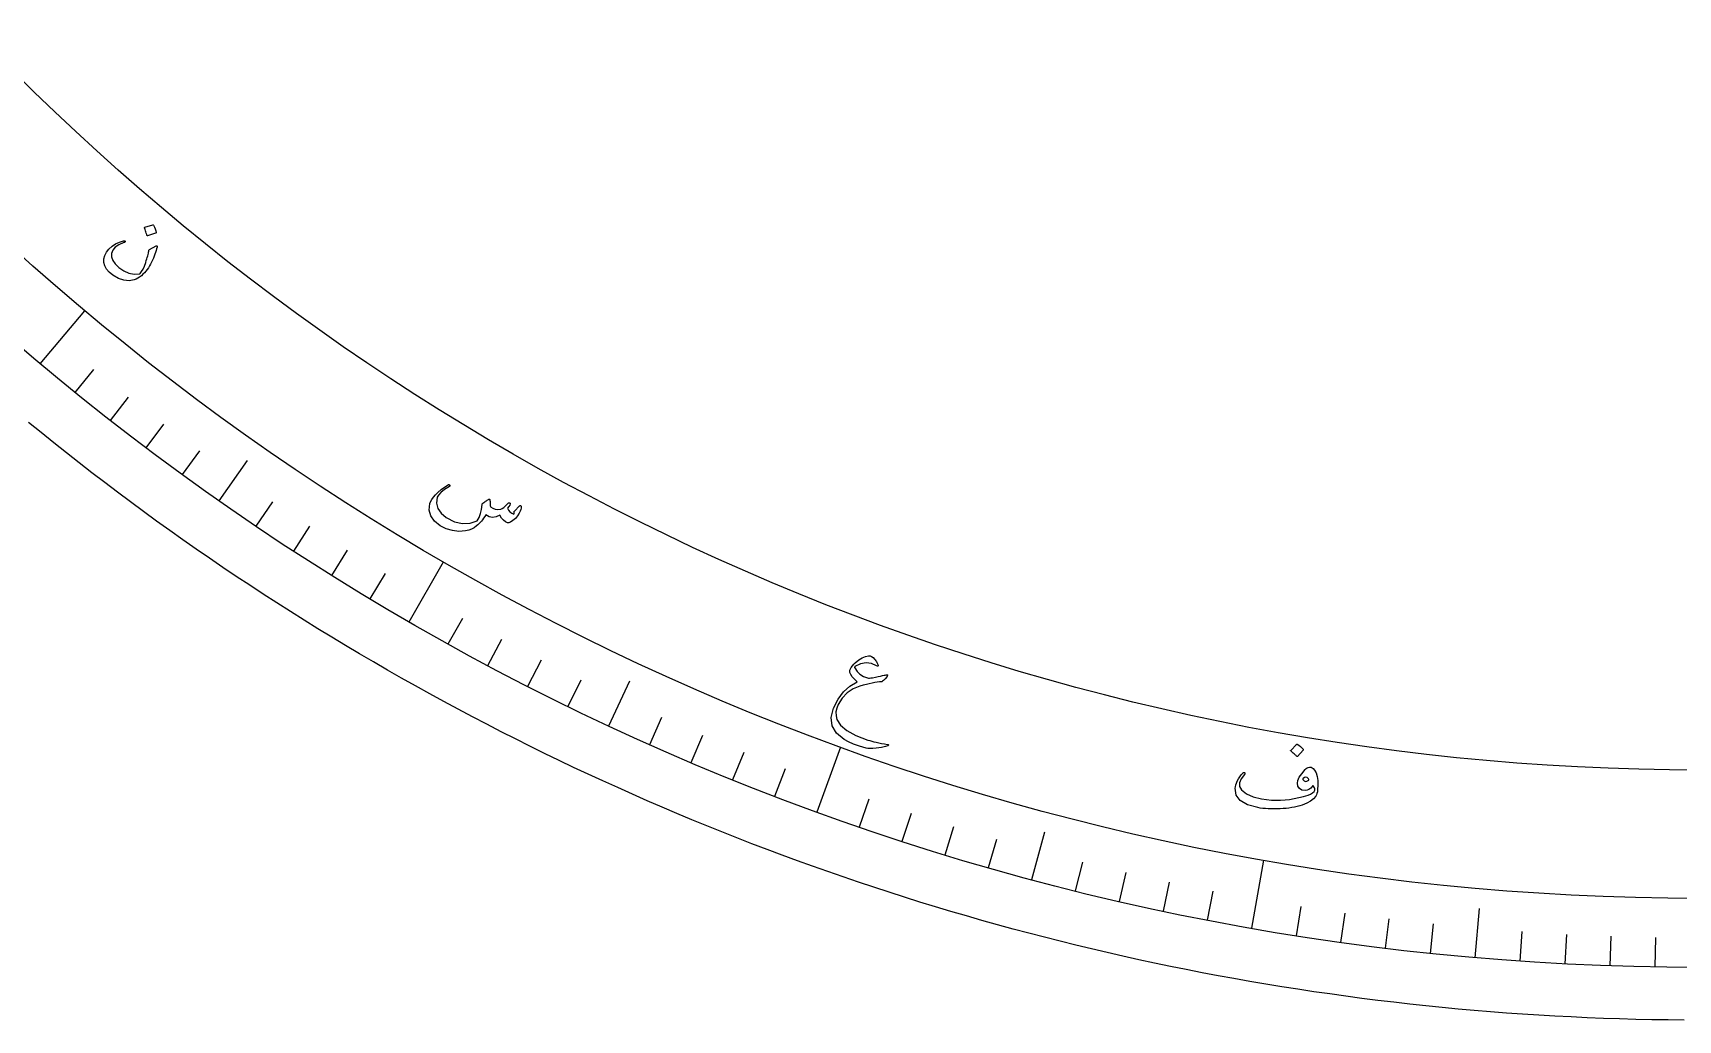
# Model space of a CAD drawing. Header units: millimetres. Extents: x -150 to 150, y -150 to 184.
# Drawn here: x -94.9 to -1.3, y -150 to -93.8 of the extents above; entities that cross this region are included whole.
import ezdxf

# ---------------------------------------------------------------- set-up
doc = ezdxf.new("R2010")
doc.units = ezdxf.units.MM
for name, color, linetype in [('CUT_OUTER', 1, 'Continuous'), ('ENGRAVE', 7, 'Continuous'), ('ENGRAVE_FINE', 8, 'Continuous'), ('TEXT', 5, 'Continuous')]:
    doc.layers.add(name, color=color, linetype=linetype)

msp = doc.modelspace()

# ---------------------------------------------------------------- linework, layer by layer
at = {"layer": 'CUT_OUTER'}
msp.add_lwpolyline([(-0.9204, -149.9972), (-1.8407, -149.9887), (-2.761, -149.9746), (-3.6812, -149.9548), (-4.6012, -149.9294), (-5.5211, -149.8984), (-6.4407, -149.8617), (-7.3602, -149.8193), (-8.2793, -149.7713), (-9.1981, -149.7177), (-10.1166, -149.6585), (-11.0347, -149.5936), (-11.9524, -149.523), (-12.8696, -149.4469), (-13.7863, -149.3651), (-14.7026, -149.2777), (-15.6182, -149.1847), (-16.5333, -149.086), (-17.4478, -148.9818), (-18.3616, -148.8719), (-19.2747, -148.7565), (-20.1871, -148.6354), (-21.0987, -148.5087), (-22.0096, -148.3765), (-22.9196, -148.2386), (-23.8287, -148.0952), (-24.737, -147.9462), (-25.6443, -147.7916), (-26.5506, -147.6315), (-27.456, -147.4658), (-28.3603, -147.2946), (-29.2635, -147.1178), (-30.1657, -146.9355), (-31.0667, -146.7476), (-31.9665, -146.5542), (-32.8652, -146.3553), (-33.7626, -146.1509), (-34.6587, -145.941), (-35.5535, -145.7256), (-36.447, -145.5047), (-37.3391, -145.2783), (-38.2298, -145.0465), (-39.1191, -144.8092), (-40.0069, -144.5664), (-40.8932, -144.3182), (-41.778, -144.0646), (-42.6611, -143.8055), (-43.5427, -143.5411), (-44.4226, -143.2712), (-45.3009, -142.9959), (-46.1774, -142.7153), (-47.0523, -142.4292), (-47.9253, -142.1378), (-48.7965, -141.8411), (-49.6659, -141.539), (-50.5335, -141.2316), (-51.3991, -140.9189), (-52.2628, -140.6009), (-53.1245, -140.2775), (-53.9843, -139.9489), (-54.8419, -139.615), (-55.6976, -139.2759), (-56.5511, -138.9315), (-57.4025, -138.5819), (-58.2518, -138.2271), (-59.0988, -137.8671), (-59.9436, -137.5019), (-60.7862, -137.1315), (-61.6265, -136.7559), (-62.4644, -136.3752), (-63.3, -135.9894), (-64.1333, -135.5984), (-64.9641, -135.2023), (-65.7924, -134.8012), (-66.6183, -134.3949), (-67.4417, -133.9836), (-68.2625, -133.5673), (-69.0808, -133.1459), (-69.8965, -132.7196), (-70.7095, -132.2882), (-71.5199, -131.8518), (-72.3276, -131.4105), (-73.1325, -130.9642), (-73.9347, -130.513), (-74.7342, -130.0569), (-75.5308, -129.5959), (-76.3245, -129.13), (-77.1154, -128.6593), (-77.9034, -128.1837), (-78.6885, -127.7033), (-79.4705, -127.2181), (-80.2496, -126.728), (-81.0257, -126.2332), (-81.7987, -125.7337), (-82.5687, -125.2294), (-83.3355, -124.7204), (-84.0992, -124.2068), (-84.8598, -123.6884), (-85.6171, -123.1654), (-86.3712, -122.6377), (-87.1221, -122.1054), (-87.8697, -121.5686), (-88.614, -121.0271), (-89.3549, -120.4811), (-90.0925, -119.9306), (-90.8267, -119.3755), (-91.5574, -118.816), (-92.2847, -118.252), (-93.0086, -117.6835), (-93.7289, -117.1106), (-94.4457, -116.5333), (-95.159, -115.9516)], dxfattribs=at)
at = {"layer": 'ENGRAVE'}
for points in [[(-94.4898, -112.6085), (-91.9588, -109.5922)], [(-84.3157, -120.4154), (-82.7026, -118.1115)], [(-73.5, -127.3057), (-71.5313, -123.8958)], [(-62.1249, -133.2272), (-60.9363, -130.6783)], [(-50.277, -138.1348), (-48.9303, -134.4348)], [(-38.0464, -141.9911), (-37.3185, -139.2744)], [(-25.5263, -144.7667), (-24.8425, -140.8891)], [(-12.8119, -146.4406), (-12.5668, -143.6388)]]:
    msp.add_lwpolyline(points, dxfattribs=at)
for radius in [147, 147, 143.0625, 135.75, 135.75]:
    msp.add_circle((0, 0), radius, dxfattribs=at)
at = {"layer": 'ENGRAVE_FINE'}
for points in [[(-92.5101, -114.2405), (-91.4481, -112.929)], [(-90.5022, -115.8376), (-89.4633, -114.5078)], [(-88.4668, -117.3994), (-87.4512, -116.0517)], [(-86.4044, -118.9255), (-85.4125, -117.5603)], [(-82.2014, -121.8685), (-81.2577, -120.4695)], [(-80.0619, -123.2846), (-79.1429, -121.8693)], [(-77.8981, -124.6631), (-77.0039, -123.232)], [(-75.7106, -126.0036), (-74.8415, -124.5571)], [(-71.267, -128.5691), (-70.4489, -127.0932)], [(-69.0123, -129.7933), (-68.2201, -128.3033)], [(-66.7366, -130.978), (-65.9705, -129.4744)], [(-64.4406, -132.1227), (-63.7008, -130.606)], [(-59.7903, -134.2912), (-59.1039, -132.7496)], [(-57.4375, -135.3142), (-56.7781, -133.7609)], [(-55.0672, -136.296), (-54.435, -134.7314)], [(-52.6801, -137.2363), (-52.0753, -135.6609)], [(-47.8585, -138.9912), (-47.3091, -137.3957)], [(-45.4255, -139.8053), (-44.904, -138.2004)], [(-42.9786, -140.5768), (-42.4853, -138.963)], [(-40.5187, -141.3055), (-40.0536, -139.6833)], [(-35.5625, -142.6335), (-35.1543, -140.9961)], [(-33.0678, -143.2324), (-32.6882, -141.5882)], [(-30.563, -143.7877), (-30.2122, -142.1371)], [(-28.0489, -144.2992), (-27.7269, -142.6427)], [(-22.9959, -145.1902), (-22.7319, -143.5235)], [(-20.4584, -145.5694), (-20.2236, -143.8983)], [(-17.9148, -145.9043), (-17.7091, -144.2294)], [(-15.3657, -146.1947), (-15.1893, -144.5165)], [(-10.2542, -146.6419), (-10.1365, -144.9585)], [(-7.6934, -146.7985), (-7.6051, -145.1134)], [(-5.1302, -146.9105), (-5.0713, -145.224)], [(-2.5655, -146.9776), (-2.5361, -145.2904)]]:
    msp.add_lwpolyline(points, dxfattribs=at)
at = {"layer": 'TEXT'}
for points in [[(-88.0855, -104.7026), (-88.076, -104.7017), (-88.0663, -104.7046), (-88.0562, -104.7112), (-88.0459, -104.7217), (-87.994, -104.821), (-87.9527, -104.9238), (-87.922, -105.0299), (-87.9019, -105.1394), (-87.9025, -105.1531), (-87.9066, -105.1638), (-87.9143, -105.1715), (-87.9256, -105.1761), (-88.3828, -105.3305), (-88.3963, -105.332), (-88.407, -105.3261), (-88.415, -105.3127), (-88.4203, -105.2919), (-88.4249, -105.2739), (-88.4326, -105.2462), (-88.4435, -105.2087), (-88.4576, -105.1615), (-88.4753, -105.1041), (-88.4972, -105.0361), (-88.5231, -104.9575), (-88.5532, -104.8682), (-88.5562, -104.8551), (-88.555, -104.8455), (-88.5498, -104.8393), (-88.5404, -104.8365)], [(-87.8475, -105.9604), (-87.8713, -106.0595), (-87.8986, -106.1609), (-87.9295, -106.2646), (-87.964, -106.3705), (-88.003, -106.4789), (-88.0475, -106.5898), (-88.0975, -106.7032), (-88.1529, -106.819), (-88.2114, -106.9317), (-88.2738, -107.0398), (-88.3403, -107.1433), (-88.4108, -107.2421), (-88.4855, -107.3365), (-88.5648, -107.4268), (-88.6486, -107.5129), (-88.7368, -107.5949), (-88.837, -107.6747), (-88.9385, -107.7411), (-89.0414, -107.7941), (-89.1456, -107.8336), (-89.4309, -107.8837), (-89.7289, -107.8551), (-90.0392, -107.7476), (-90.3616, -107.561), (-90.5688, -107.395), (-90.7239, -107.2183), (-90.8269, -107.0311), (-90.8779, -106.8336), (-90.8753, -106.6374), (-90.8262, -106.4469), (-90.7307, -106.2621), (-90.5889, -106.083), (-90.4084, -105.9191), (-90.2079, -105.7848), (-89.9874, -105.6798), (-89.747, -105.6042), (-89.715, -105.5994), (-89.6906, -105.6023), (-89.6736, -105.6132), (-89.6643, -105.6318), (-89.6616, -105.6563), (-89.6731, -105.6776), (-89.6987, -105.6959), (-89.7385, -105.7109), (-90.0144, -105.829), (-90.2219, -105.9704), (-90.3607, -106.1356), (-90.4307, -106.3247), (-90.4323, -106.5224), (-90.3656, -106.7211), (-90.2305, -106.9204), (-90.0269, -107.1202), (-89.7419, -107.3153), (-89.4494, -107.4425), (-89.1497, -107.5018), (-88.843, -107.4931), (-88.8348, -107.4907), (-88.8255, -107.4848), (-88.8151, -107.4753), (-88.8036, -107.4625), (-88.7231, -107.3528), (-88.6445, -107.2125), (-88.5678, -107.0417), (-88.4928, -106.8404), (-88.4583, -106.7363), (-88.4273, -106.6386), (-88.3997, -106.5473), (-88.3756, -106.4623), (-88.3555, -106.3837), (-88.3398, -106.3116), (-88.3285, -106.2459), (-88.3216, -106.1866), (-88.3168, -106.1567), (-88.3081, -106.1326), (-88.2956, -106.1144), (-88.2792, -106.1021), (-87.899, -105.8966), (-87.8725, -105.8882), (-87.8551, -105.8961), (-87.8468, -105.9201), (-87.8475, -105.9604)], [(-67.2243, -120.709), (-67.2045, -120.6929), (-67.1857, -120.684), (-67.1679, -120.6823), (-67.1509, -120.6879), (-67.1326, -120.7012), (-67.1198, -120.7176), (-67.1125, -120.7371), (-67.1109, -120.7598), (-67.117, -120.8338), (-67.1387, -120.9179), (-67.1758, -121.0119), (-67.2286, -121.1159), (-67.3313, -121.2766), (-67.4501, -121.4175), (-67.5851, -121.5386), (-67.7364, -121.6397), (-67.7802, -121.6598), (-67.8221, -121.671), (-67.8621, -121.6731), (-67.9002, -121.6662), (-68.0202, -121.6089), (-68.1333, -121.5187), (-68.2397, -121.3957), (-68.339, -121.2399), (-68.551, -121.3361), (-68.7541, -121.3649), (-68.948, -121.3261), (-69.1327, -121.2198), (-69.1953, -121.3156), (-69.2585, -121.4061), (-69.3222, -121.4913), (-69.3863, -121.5711), (-69.4514, -121.6461), (-69.5175, -121.7169), (-69.5849, -121.7836), (-69.6534, -121.846), (-69.79, -121.9513), (-69.9409, -122.0343), (-70.1061, -122.095), (-70.2855, -122.1333), (-70.6673, -122.1554), (-71.0343, -122.1132), (-71.386, -122.0068), (-71.7221, -121.8363), (-72.0581, -121.5721), (-72.2701, -121.274), (-72.3582, -120.9425), (-72.3225, -120.5781), (-72.2793, -120.465), (-72.2098, -120.3424), (-72.1138, -120.2103), (-71.9916, -120.0688), (-71.8437, -119.9221), (-71.6736, -119.7791), (-71.4816, -119.6398), (-71.2675, -119.5041), (-71.2523, -119.4966), (-71.2375, -119.4936), (-71.2231, -119.4951), (-71.2089, -119.5012), (-71.1965, -119.5101), (-71.1873, -119.5204), (-71.1811, -119.5319), (-71.1781, -119.5448), (-71.18, -119.5598), (-71.1857, -119.5734), (-71.1952, -119.5854), (-71.2086, -119.596), (-71.4875, -119.7803), (-71.695, -119.9447), (-71.8309, -120.0896), (-71.8948, -120.2152), (-71.9354, -120.552), (-71.8637, -120.8568), (-71.6798, -121.1294), (-71.3834, -121.3691), (-70.9118, -121.6068), (-70.4598, -121.7167), (-70.0284, -121.6989), (-69.6184, -121.5539), (-69.5112, -121.3647), (-69.4281, -121.1477), (-69.3688, -120.9029), (-69.3331, -120.6304), (-69.3317, -120.6015), (-69.3264, -120.578), (-69.3172, -120.5599), (-69.304, -120.5472), (-69.2486, -120.5092), (-69.1963, -120.4739), (-69.147, -120.441), (-69.1008, -120.4108), (-69.058, -120.3836), (-69.0188, -120.3602), (-68.9834, -120.3405), (-68.9516, -120.3245), (-68.9357, -120.3192), (-68.923, -120.3206), (-68.9133, -120.3289), (-68.9068, -120.344), (-68.9046, -120.3538), (-68.9021, -120.3685), (-68.8993, -120.388), (-68.8962, -120.4125), (-68.8933, -120.4414), (-68.8912, -120.4746), (-68.89, -120.512), (-68.8897, -120.5535), (-68.8869, -120.6347), (-68.8806, -120.696), (-68.8708, -120.7375), (-68.8575, -120.7591), (-68.741, -120.8391), (-68.6067, -120.8877), (-68.4547, -120.905), (-68.2851, -120.8908), (-68.2093, -120.8604), (-68.1142, -120.7943), (-67.9998, -120.6924), (-67.8662, -120.5546), (-67.8534, -120.5416), (-67.8385, -120.5329), (-67.8213, -120.5285), (-67.802, -120.5285), (-67.7852, -120.531), (-67.771, -120.5366), (-67.7594, -120.5455), (-67.7504, -120.5576), (-67.7491, -120.5972), (-67.7735, -120.6565), (-67.8237, -120.7355), (-67.8997, -120.8342), (-67.8374, -120.9461), (-67.7573, -121.0414), (-67.6594, -121.1203), (-67.5437, -121.1825), (-67.5258, -121.1471), (-67.5146, -121.1165), (-67.5099, -121.0908), (-67.5118, -121.07), (-67.5157, -121.0492), (-67.5149, -121.031), (-67.5093, -121.0155), (-67.499, -121.0026)], [(-47.3445, -129.247), (-47.2576, -129.2543), (-47.1721, -129.2869), (-47.0881, -129.345), (-47.0053, -129.4284), (-46.9656, -129.4776), (-46.93, -129.5256), (-46.8986, -129.5725), (-46.8715, -129.6181), (-46.8484, -129.6623), (-46.8292, -129.7047), (-46.8141, -129.7453), (-46.8029, -129.7841), (-46.7988, -129.8194), (-46.8115, -129.8357), (-46.8409, -129.833), (-46.887, -129.8113), (-47.1819, -129.6813), (-47.4861, -129.6453), (-47.8001, -129.7032), (-48.1244, -129.8548), (-48.1368, -129.8679), (-48.1425, -129.8843), (-48.1415, -129.9038), (-48.1337, -129.9265), (-48.0003, -130.134), (-47.8338, -130.2999), (-47.6345, -130.4241), (-47.4026, -130.5064), (-47.358, -130.5133), (-47.2971, -130.513), (-47.2201, -130.5056), (-47.1268, -130.4911), (-46.9539, -130.4555), (-46.8013, -130.4239), (-46.6689, -130.3965), (-46.5568, -130.3733), (-46.4649, -130.3543), (-46.3931, -130.3396), (-46.3415, -130.3292), (-46.31, -130.3231), (-46.2687, -130.3245), (-46.2525, -130.3421), (-46.2613, -130.376), (-46.2952, -130.4262), (-46.4016, -130.5516), (-46.488, -130.6424), (-46.5542, -130.6986), (-46.6003, -130.7203), (-46.723, -130.7328), (-46.8546, -130.7509), (-46.9953, -130.7748), (-47.1449, -130.8043), (-47.3035, -130.8394), (-47.4712, -130.8801), (-47.648, -130.9263), (-47.8339, -130.978), (-48.226, -131.1312), (-48.564, -131.355), (-48.8479, -131.6496), (-49.0773, -132.0157), (-49.1615, -132.2302), (-49.2012, -132.4437), (-49.1965, -132.6565), (-49.1471, -132.8684), (-48.9497, -133.2004), (-48.5915, -133.5081), (-48.0721, -133.7903), (-47.3916, -134.045), (-47.2835, -134.0761), (-47.1662, -134.1073), (-47.0399, -134.1387), (-46.9045, -134.1704), (-46.7602, -134.2017), (-46.6073, -134.2323), (-46.4458, -134.2621), (-46.2756, -134.2911), (-46.2468, -134.2978), (-46.2268, -134.3065), (-46.2155, -134.3172), (-46.2129, -134.3299), (-46.2566, -134.3729), (-46.3874, -134.4159), (-46.6056, -134.4587), (-46.9113, -134.5009), (-47.0945, -134.5183), (-47.2517, -134.5239), (-47.3827, -134.5177), (-47.4876, -134.4997), (-47.865, -134.3961), (-48.1999, -134.2806), (-48.4924, -134.1537), (-48.7422, -134.0155), (-49.1749, -133.6513), (-49.4173, -133.2321), (-49.4699, -132.759), (-49.3339, -132.2325), (-49.077, -131.722), (-48.7685, -131.3023), (-48.4089, -130.9728), (-47.9986, -130.733), (-48.1523, -130.5834), (-48.2709, -130.445), (-48.3545, -130.3179), (-48.4032, -130.2023), (-48.4122, -130.1595), (-48.413, -130.1162), (-48.4057, -130.0723), (-48.3902, -130.0278), (-48.3286, -129.9156), (-48.26, -129.8132), (-48.1842, -129.7206), (-48.1014, -129.6379), (-47.9063, -129.482), (-47.7151, -129.3648), (-47.5279, -129.2865), (-47.3445, -129.247)], [(-22.9915, -134.2879), (-22.9838, -134.2824), (-22.974, -134.2799), (-22.962, -134.2806), (-22.9478, -134.2844), (-22.8533, -134.3438), (-22.7662, -134.4115), (-22.6864, -134.4875), (-22.6141, -134.5718), (-22.6077, -134.5839), (-22.6059, -134.5952), (-22.6086, -134.6057), (-22.616, -134.6155), (-22.9314, -134.9799), (-22.9423, -134.988), (-22.9545, -134.9883), (-22.9681, -134.9809), (-22.9831, -134.9656), (-22.996, -134.9524), (-23.0166, -134.9324), (-23.0449, -134.9056), (-23.0807, -134.872), (-23.1248, -134.8314), (-23.1777, -134.7838), (-23.2396, -134.7292), (-23.3103, -134.6675), (-23.3194, -134.6576), (-23.3233, -134.6487), (-23.3219, -134.6407), (-23.3153, -134.6336)], [(-22.2529, -135.5877), (-22.1463, -135.5972), (-22.0484, -135.6554), (-21.9589, -135.7622), (-21.8778, -135.9177), (-21.8144, -136.1131), (-21.7782, -136.3398), (-21.7693, -136.5978), (-21.7877, -136.8871), (-21.8012, -136.9909), (-21.8234, -137.0858), (-21.8546, -137.1717), (-21.8946, -137.2487), (-22.0161, -137.3956), (-22.1836, -137.5275), (-22.3971, -137.6443), (-22.6567, -137.7456), (-22.8011, -137.7886), (-22.9493, -137.827), (-23.1014, -137.8608), (-23.2573, -137.89), (-23.4174, -137.9147), (-23.582, -137.9345), (-23.751, -137.9497), (-23.9246, -137.9601), (-24.0981, -137.9662), (-24.2673, -137.9683), (-24.432, -137.9666), (-24.5923, -137.961), (-24.7484, -137.9511), (-24.9006, -137.9367), (-25.0489, -137.9176), (-25.1932, -137.8938), (-25.7839, -137.7347), (-26.1944, -137.4962), (-26.4246, -137.1799), (-26.475, -136.787), (-26.4621, -136.7005), (-26.4382, -136.6037), (-26.4033, -136.4966), (-26.3575, -136.3791), (-26.2955, -136.2524), (-26.2204, -136.1324), (-26.1323, -136.019), (-26.0312, -135.9121), (-26.0169, -135.9004), (-26.0015, -135.893), (-25.9848, -135.89), (-25.9668, -135.8913), (-25.9504, -135.8969), (-25.9382, -135.9065), (-25.9301, -135.9201), (-25.9263, -135.9377), (-25.9264, -135.9563), (-25.9303, -135.9728), (-25.9378, -135.9872), (-25.9491, -135.9996), (-26.1464, -136.2549), (-26.2406, -136.4872), (-26.2311, -136.6967), (-26.1177, -136.8832), (-25.8313, -137.1092), (-25.4504, -137.2817), (-24.9754, -137.3999), (-24.4068, -137.4628), (-24.1541, -137.471), (-23.899, -137.4668), (-23.6416, -137.4501), (-23.3819, -137.421), (-23.1204, -137.3793), (-22.8575, -137.3251), (-22.5932, -137.2583), (-22.3275, -137.1789), (-22.1844, -137.1249), (-22.0725, -137.0596), (-21.9918, -136.9831), (-21.9421, -136.8953), (-21.9505, -136.8281), (-21.9704, -136.7646), (-22.0017, -136.7046), (-22.0445, -136.6483), (-22.0501, -136.645), (-22.058, -136.6475), (-22.0683, -136.6558), (-22.0808, -136.6699), (-22.1774, -136.7813), (-22.2784, -136.8602), (-22.3839, -136.9069), (-22.4937, -136.9211), (-22.6854, -136.8922), (-22.8234, -136.8116), (-22.9073, -136.6794), (-22.9374, -136.4958), (-22.9106, -136.3427), (-22.8284, -136.1638), (-22.691, -135.9591), (-22.4987, -135.7284), (-22.441, -135.6731), (-22.3808, -135.6312), (-22.3181, -135.6027), (-22.2529, -135.5877)], [(-22.3182, -136.3513), (-22.2947, -136.3304), (-22.2851, -136.3073), (-22.2895, -136.2819), (-22.3078, -136.2542), (-22.3885, -136.1812), (-22.4657, -136.1541), (-22.5396, -136.1727), (-22.6103, -136.2373), (-22.6217, -136.2587), (-22.6267, -136.2785), (-22.6252, -136.2966), (-22.6174, -136.313), (-22.5509, -136.3728), (-22.4788, -136.3991), (-22.4013, -136.3919), (-22.3182, -136.3513)]]:
    msp.add_lwpolyline(points, close=True, dxfattribs=at)

doc.saveas('drawing.dxf')
